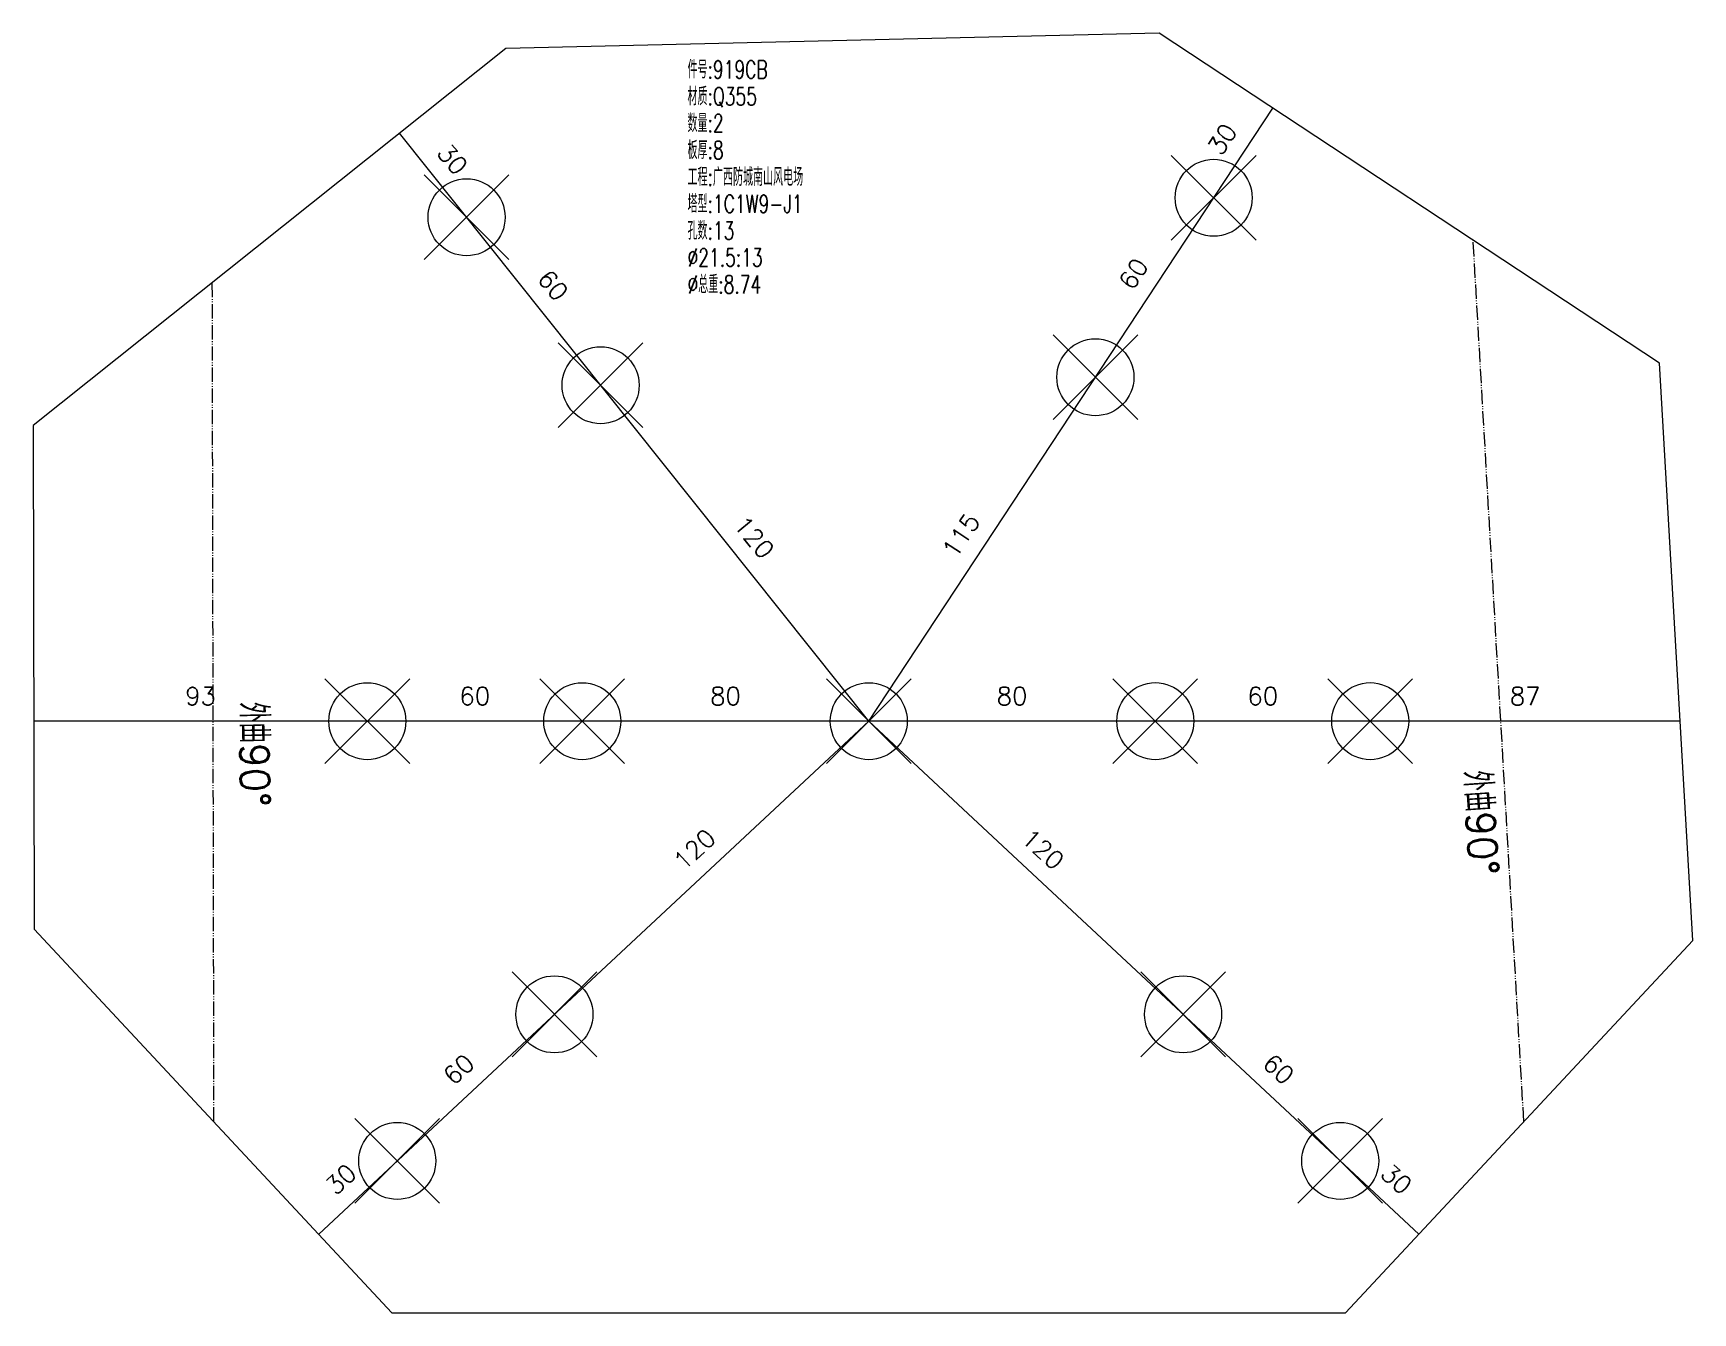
# Model space of a CAD drawing. Extents: x -105 to 10956, y -4548 to 9487.
# Drawn here: x 2004.9 to 2468.2, y -3614.9 to -3257.6 of the extents above; entities that cross this region are included whole.
import ezdxf
from ezdxf.enums import TextEntityAlignment as Align

# ---------------------------------------------------------------- set-up
doc = ezdxf.new("R2010")
doc.units = 0
doc.header["$MEASUREMENT"] = 0
doc.linetypes.add('制弯线', pattern=[5.9, 4, -0.5, 0.2, -0.5, 0.2, -0.5])
doc.layers.add('1', color=7, linetype='CONTINUOUS', lineweight=25)
doc.layers.add('2', color=7, linetype='CONTINUOUS', lineweight=25)
doc.styles.get("Standard").update_dxf_attribs({"font": 'simplex.shx', "width": 0.7, "height": 3, "bigfont": 'gbhzfs.shx'})

msp = doc.modelspace()

# ---------------------------------------------------------------- linework, layer by layer
at = {"layer": '1', "color": 7, "linetype": 'Continuous', "lineweight": 18}
for p, q in [((2136.87914, -3261.86242), (2004.88639, -3367.19294)), ((2319.24938, -3257.62872), (2136.87914, -3261.86242)), ((2458.97591, -3349.72157), (2319.24938, -3257.62872)), ((2468.24812, -3510.93046), (2458.97591, -3349.72157)), ((2004.88639, -3367.19294), (2005.16341, -3507.78887)), ((2005.16341, -3507.78887), (2105.06304, -3614.88666)), ((2371.28145, -3614.88666), (2468.24812, -3510.93046)), ((2105.06304, -3614.88666), (2371.28145, -3614.88666))]:
    msp.add_line(p, q, dxfattribs=at)
at = {"layer": '1', "color": 7, "linetype": 'Continuous', "lineweight": 13}
for p, q in [((2322.64331, -3315.4144), (2346.29331, -3291.7644)), ((2346.29331, -3315.4144), (2322.64331, -3291.7644)), ((2114.06448, -3320.83853), (2137.71448, -3297.18853)), ((2137.71448, -3320.83853), (2114.06448, -3297.18853)), ((2151.48903, -3367.73633), (2175.13903, -3344.08633)), ((2175.13903, -3367.73633), (2151.48903, -3344.08633)), ((2289.62442, -3365.51183), (2313.27442, -3341.86183)), ((2313.27442, -3365.51183), (2289.62442, -3341.86183)), ((2086.35485, -3461.53261), (2110.00485, -3437.88261)), ((2110.00485, -3461.53261), (2086.35485, -3437.88261)), ((2146.35486, -3461.53231), (2170.00486, -3437.88231)), ((2170.00486, -3461.53231), (2146.35486, -3437.88231)), ((2226.35485, -3461.5319), (2250.00485, -3437.8819)), ((2250.00485, -3461.5319), (2226.35485, -3437.8819)), ((2306.35486, -3461.53151), (2330.00486, -3437.88151)), ((2330.00486, -3461.53151), (2306.35486, -3437.88151)), ((2366.35486, -3461.53121), (2390.00486, -3437.88121)), ((2390.00486, -3461.53121), (2366.35486, -3437.88121)), ((2138.58771, -3543.38455), (2162.23771, -3519.73455)), ((2162.23771, -3543.38455), (2138.58771, -3519.73455)), ((2314.10627, -3543.38505), (2337.75627, -3519.73505)), ((2337.75627, -3543.38505), (2314.10627, -3519.73505)), ((2094.7125, -3584.31088), (2118.3625, -3560.66088)), ((2118.3625, -3584.31088), (2094.7125, -3560.66088)), ((2357.9816, -3584.31089), (2381.6316, -3560.66089)), ((2381.6316, -3584.31089), (2357.9816, -3560.66089))]:
    msp.add_line(p, q, dxfattribs=at)
for centre in [(2334.46831, -3303.5894), (2125.88948, -3309.01353), (2163.31403, -3355.91133), (2301.44942, -3353.68683), (2098.17985, -3449.70761), (2158.17986, -3449.70731), (2238.17985, -3449.7069), (2318.17986, -3449.70651), (2378.17986, -3449.70621), (2150.41271, -3531.55955), (2325.93127, -3531.56005), (2106.5375, -3572.48588), (2369.8066, -3572.48589)]:
    msp.add_circle(centre, 10.75, dxfattribs=at)
at = {"layer": '2', "color": 9, "linetype": 'Continuous', "lineweight": 13}
for p, q in [((2238.16328, -3449.70684), (2350.97778, -3278.5407)), ((2238.16306, -3449.70684), (2107.1772, -3285.56464)), ((2464.72667, -3449.70571), (2005.04897, -3449.70801)), ((2238.1632, -3449.70684), (2084.59986, -3592.94903)), ((2238.17899, -3449.70684), (2391.74429, -3592.94882))]:
    msp.add_line(p, q, dxfattribs=at)
at = {"layer": '2', "color": 190, "linetype": '制弯线', "lineweight": 13}
for p, q in [((2421.07435, -3561.5046), (2406.91989, -3315.41178)), ((2054.808, -3327.35538), (2055.26934, -3561.50513))]:
    msp.add_line(p, q, dxfattribs=at)

# ---------------------------------------------------------------- texts
at = {"layer": '2', "color": 7, "linetype": 'Continuous', "lineweight": 13}
for s, rotation, p in [('30', 57, (2340.21817, -3289.41411)), ('30', 310, (2118.87823, -3295.41786)), ('60', 57, (2315.454, -3326.98717)), ('60', 310, (2146.94664, -3330.5912)), ('120', 310, (2203.08343, -3400.93786)), ('115', 57, (2267.30148, -3400.04589)), ('120', 43, (2192.24164, -3488.43944)), ('120', 318, (2284.10143, -3488.43967)), ('60', 43, (2126.42879, -3549.82896)), ('60', 318, (2349.91524, -3549.82919)), ('30', 43, (2093.52236, -3580.52369)), ('30', 318, (2382.82175, -3580.52358))]:
    msp.add_text(s, height=5, rotation=rotation, dxfattribs=at).set_placement(p, align=Align.BOTTOM_CENTER)
for s, p in [('93', (2051.6144, -3446.70781)), ('60', (2128.17984, -3446.70746)), ('80', (2198.17984, -3446.7071)), ('80', (2278.17984, -3446.70671)), ('60', (2348.17984, -3446.70636)), ('87', (2421.45325, -3446.70596))]:
    msp.add_text(s, height=5, dxfattribs=at).set_placement(p, align=Align.BOTTOM_CENTER)
for rotation, p in [(271, (2060.03866, -3444.4204)), (274, (2401.63666, -3463.87612))]:
    msp.add_text('外曲90%%d', height=8, rotation=rotation, dxfattribs=at).set_placement(p, align=Align.BOTTOM_LEFT)
at = {"layer": '2', "color": 7, "linetype": 'Continuous', "lineweight": 13, "insert": (2187.56726, -3265.25769), "char_height": 5, "width": 500, "attachment_point": 1, "line_spacing_factor": 0.9}
msp.add_mtext('件号:919CB\\P材质:Q355\\P数量:2\\P板厚:8\\P工程:广西防城南山风电场\\P塔型:1C1W9-J1\\P孔数:13\\P%%C21.5:13\\P%%C总重:8.74', dxfattribs=at)

doc.saveas('drawing.dxf')
